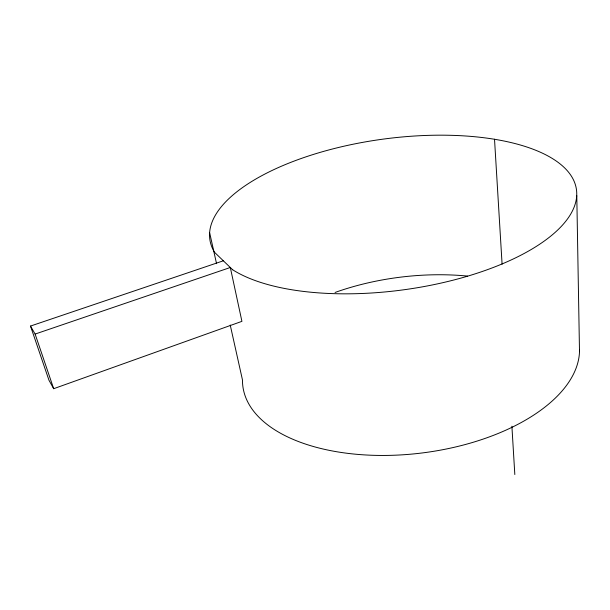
<?xml version="1.0" encoding="UTF-8"?>
<svg xmlns="http://www.w3.org/2000/svg" width="610" height="610" viewBox="0 0 610 610"><rect width="100%" height="100%" fill="white"/><g stroke="black" fill="none" stroke-linecap="round" stroke-linejoin="round"><path stroke-width="0.91" d="M30.5 326.06L48.96 380.221L53.68 388.7L241.918 321.348L230.313 267.493L35.121 334.066L30.5 326.06L223.351 260.79M35.121 334.066L53.68 388.7M209.703 232.959L216.55 263.657M230.229 325.046L242.467 379.923A169.488 88.557 -7.1 0 0 410.683 454.191A169.488 88.557 -7.1 0 0 579.538 349.759M494.519 139.217L502.091 264.206M511.897 426.215L514.825 474.534M576.785 195.551L579.5 351.665M335.073 292.457A169.488 88.557 -7.1 0 1 467.481 276.078M232.669 269.765L214.621 252.395A185.005 76.021 -7.7 0 1 429.501 135.336A185.005 76.021 -7.7 0 1 541.405 243.054A185.005 76.021 -7.7 0 1 232.669 269.765"/></g></svg>
